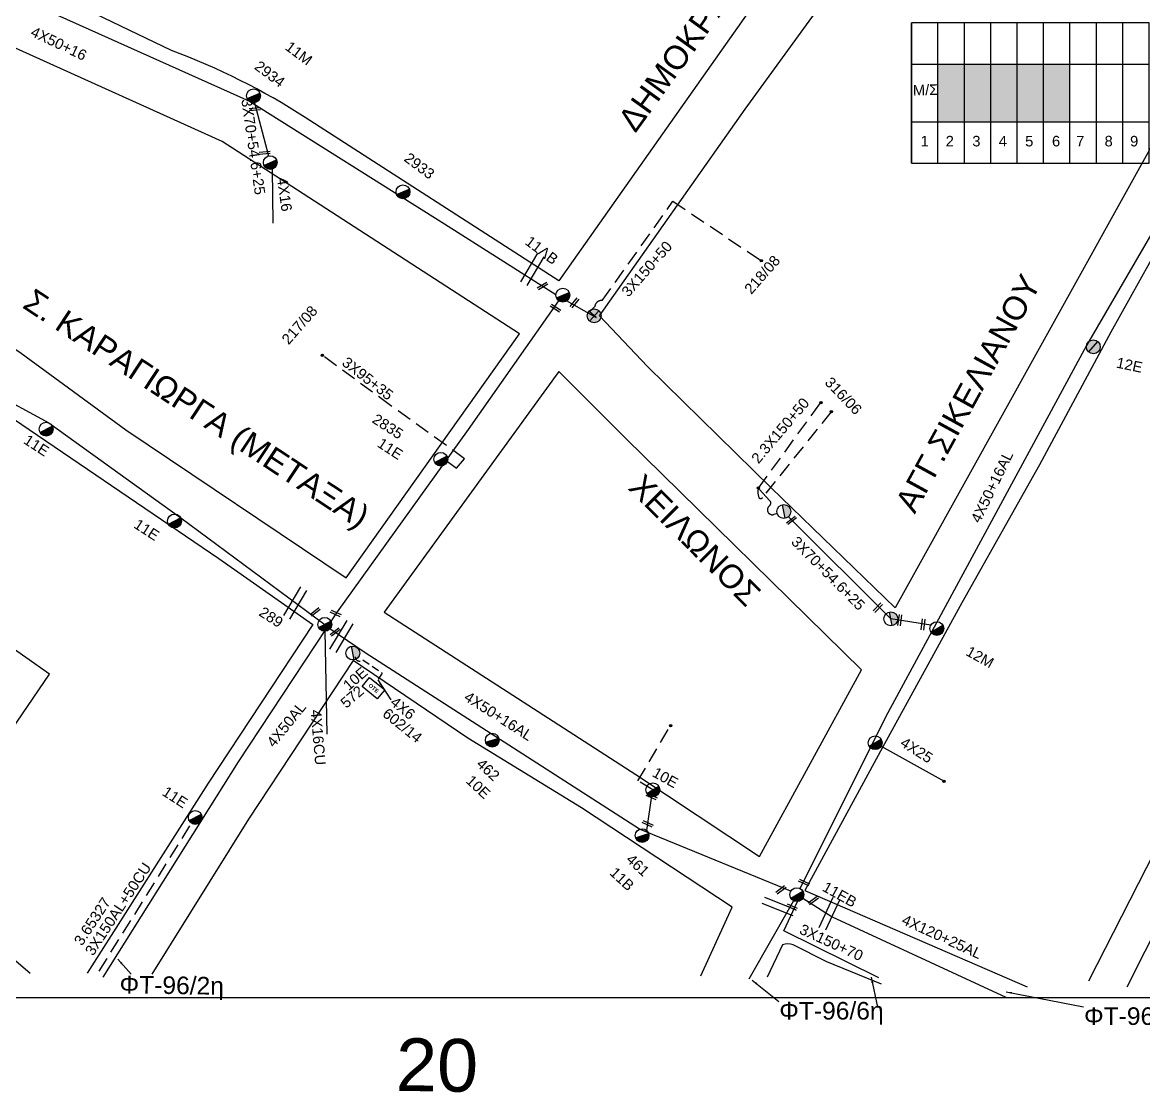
# Model space of a CAD drawing. Header units: millimetres. Extents: x 408 to 3042, y 742 to 1820.
# Drawn here: x 1404.8 to 1595.9, y 770.6 to 953.1 of the extents above; entities that cross this region are included whole.
import ezdxf
from ezdxf.enums import TextEntityAlignment as Align

# ---------------------------------------------------------------- set-up
doc = ezdxf.new("R2010")
doc.units = ezdxf.units.MM
doc.linetypes.add('DASHED', pattern=[19.05, 12.7, -6.35])
for name, color, linetype in [('Pillar OTE', 7, 'Continuous'), ('Άγνωστα', 7, 'Continuous'), ('Ασφαλειοκιβώτια Χ.Τ 9 αναχωρήσεων', 7, 'Continuous'), ('Γυμνά εναέρια ΧΤ και ΦΟΠ (3Φ)   4x50+16AL', 7, 'Continuous'), ('Εναέρια παροχή ΧΤ 4x16', 7, 'SYN_LINE'), ('Επιγραφές - Σχήματα', 7, 'Continuous'), ('Καλώδια ΧΤ   3x150AL+50CU', 7, 'DASHED'), ('Μηχανική τομή', 7, 'Continuous'), ('Στύλος Ξύλινος', 7, 'Continuous'), ('Στύλος Ξύλινος @ 1', 7, 'Continuous'), ('Στύλος ΦΜ', 7, 'Continuous'), ('Στύλος ΦΜ @ 1', 7, 'Continuous'), ('Συνδέσεις', 7, 'Continuous'), ('Συνεστραμμένα ΧΤ   3x70+54.6+25 AL', 7, 'SYN_LINE'), ('Συνεστραμμένα ΧΤ   4x120+25 AL', 7, 'SYN_LINE'), ('Τομή', 7, 'Continuous'), ('Υπόβαθρο ΔΕΗ', 7, 'Continuous'), ('Υπόγεια καλώδια Παροχών ΧΤ   4x25', 7, 'DASHED'), ('Υπόγεια καλώδια Παροχών ΧΤ   4x50AL', 7, 'DASHED'), ('Υπόγεια καλώδια Παροχών ΧΤ   4x6', 7, 'DASHED')]:
    doc.layers.add(name, color=color, linetype=linetype)
doc.styles.add('arial', font='arial.ttf')
doc.styles.get("Standard").update_dxf_attribs({"font": 'arial.ttf'})
doc.linetypes.add('SYN_LINE', pattern='A,0.5,-0.0001,["/\\/\\/\\/",Standard,S=0.1,R=0,X=0,Y=-0.05],-0.25', length=0.7501)
doc.dimstyles.new('ISO-25', dxfattribs={"dimtxt": 2.5, "dimasz": 2.5, "dimexe": 1.25, "dimexo": 0.625, "dimtad": 1, "dimtxsty": 'Standard', "dimcen": 2.5, "dimadec": 0, "dimazin": 0, "dimtfac": 1, "dimtmove": 0, "dimatfit": 3, "dimfxl": 1, "dimarcsym": 0})

# ---------------------------------------------------------------- blocks, each defined once
blk = doc.blocks.new('ΤΟΜΗ')
at = {"layer": 'Τομή', "ltscale": 40}
for p, q in [((-5.68, 0), (5.68, 0)), ((5.68, -2.33), (-5.68, -2.33))]:
    blk.add_line(p, q, dxfattribs=at)
blk = doc.blocks.new('ΜΗΧΑΝΙΚΗ ΤΟΜΗ')
at = {"layer": 'Μηχανική τομή', "ltscale": 40}
for p, q in [((-1.89, 0.78), (1.89, 0.78)), ((1.89, 0), (-1.89, 0))]:
    blk.add_line(p, q, dxfattribs=at)
blk = doc.blocks.new('ΥΠΑΡΧΩΝ ΤΣΙΜΕΝΤΕΝΙΟΣ ΣΤΥΛΟΣ')
at = {"layer": 'Στύλος ΦΜ'}
blk.add_hatch(color=7, dxfattribs=at).paths.add_polyline_path([(-1.29, -2.28, 0.574793), (2.62, 0, 0.268822), (1.3, 2.27)])
at = {"layer": 'Στύλος ΦΜ', "color": 7}
blk.add_line((-1.29, -2.28), (1.3, 2.27), dxfattribs=at)
blk.add_circle((0, 0), 2.62, dxfattribs=at)
at = {"layer": 'Στύλος ΦΜ', "flags": 4}
for tag, p in [('ΑΡΙΘΜΟΣ', (-4.68, 8.05)), ('ΤΥΠΟΣ', (-4.91, 3.03))]:
    blk.add_attdef(tag, p, '', height=4, dxfattribs=at)
blk = doc.blocks.new('ΥΠΑΡΧΩΝ ΞΥΛΙΝΟΣ ΣΤΥΛΟΣ')
at = {"layer": 'Στύλος Ξύλινος'}
h = blk.add_hatch(color=7, dxfattribs=at)
h.paths.add_polyline_path([(-2.62, 0, 0.270008), (-1.29, -2.28), (1.3, 2.27, 0.576266)])
h.paths.add_polyline_path([(-1.29, -2.28, 0.574793), (2.62, 0, 0.268822), (1.3, 2.27)])
at = {"layer": 'Στύλος Ξύλινος', "color": 7}
blk.add_line((-1.29, -2.28), (1.3, 2.27), dxfattribs=at)
blk.add_circle((0, 0), 2.62, dxfattribs=at)
at = {"layer": 'Στύλος Ξύλινος', "flags": 4}
for tag, p in [('ΑΡΙΘΜΟΣ', (-4.91, 8.6)), ('ΤΥΠΟΣ', (-4.85, 3.39))]:
    blk.add_attdef(tag, p, '', height=4, dxfattribs=at)
blk = doc.blocks.new('ΑΣΦΑΛΕΙΟΚΙΒΩΤΙΟ ΥΠΟΣΤΑΘΜΟΥ 9 ΑΝΑΧΩΡΗΣΕΩΝ')
at = {"layer": 'Ασφαλειοκιβώτια Χ.Τ 9 αναχωρήσεων', "ltscale": 40}
for p, q in [((-23.8, 40.36), (24.02, 40.36)), ((-9.72, 40.36), (-9.72, -40.64)), ((9.94, 40.36), (9.94, -40.64)), ((-23.8, 31.36), (24.02, 31.36)), ((-23.8, 22.36), (24.02, 22.36)), ((-23.8, 13.36), (24.02, 13.36)), ((-23.8, 4.36), (24.02, 4.36)), ((-23.8, -4.64), (24.02, -4.64)), ((-23.8, -13.64), (24.02, -13.64)), ((-23.8, -22.64), (24.02, -22.64)), ((-23.8, -31.64), (24.02, -31.64))]:
    blk.add_line(p, q, dxfattribs=at)
at = {"layer": 'Ασφαλειοκιβώτια Χ.Τ 9 αναχωρήσεων'}
blk.add_lwpolyline([(-23.8, -40.64), (24.02, -40.64), (24.02, 40.36), (-23.8, 40.36)], close=True, dxfattribs=at)
for s, p in [('1', (-18.12, 37.3)), ('2', (-18.12, 28.73)), ('3', (-18.12, 19.66)), ('4', (-18.12, 10.64)), ('5', (-18.12, 1.63)), ('6', (-18.12, -7.51)), ('7', (-18.12, -15.75)), ('8', (-18.12, -25.44)), ('9', (-18.12, -34.13))]:
    blk.add_text(s, height=3.6, rotation=270, dxfattribs=at).set_placement(p)
at = {"layer": 'Ασφαλειοκιβώτια Χ.Τ 9 αναχωρήσεων', "ltscale": 40}
for tag, height, p in [('ΟΝΟΜΑ', 5, (-0.16, 44.31)), ('ΚΕΙΜΕΝΟ 1', 2, (17.06, 35.59)), ('ΚΕΙΜΕΝΟ 2', 2, (17.06, 26.88)), ('ΚΕΙΜΕΝΟ 3', 2, (17.06, 17.69)), ('ΚΕΙΜΕΝΟ 4', 2, (17.06, 8.71)), ('ΚΕΙΜΕΝΟ 5', 2, (17.06, -0.13)), ('ΚΕΙΜΕΝΟ 6', 2, (17.06, -9.05)), ('ΚΕΙΜΕΝΟ 7', 2, (17.06, -18.13)), ('ΚΕΙΜΕΝΟ 8', 2, (17.06, -26.85)), ('ΚΕΙΜΕΝΟ 9', 2, (17.06, -35.99)), ('ΣΧ', 2, (-0.1, -42.64))]:
    blk.add_attdef(tag, text='', height=height, dxfattribs=at).set_placement(p, align=Align.MIDDLE_CENTER)
blk = doc.blocks.new('_ΣΥΝΔΕΣΗ')
at = {"layer": 'Συνδέσεις', "linetype": 'SYN_LINE', "ltscale": 40}
blk.add_hatch(color=256, dxfattribs=at).paths.add_polyline_path([(0.5, -0.01, 1), (-0.5, -0.01, 1)])
at = {"layer": 'Συνδέσεις'}
blk.add_circle((0, -0.01), 0.5, dxfattribs=at)
blk = doc.blocks.new('PILLAR ΟΤΕ')
at = {"layer": 'Pillar OTE', "ltscale": 40}
blk.add_lwpolyline([(-3.31, 2.02), (3.39, 2.02), (3.39, -1.99), (-3.31, -1.99)], close=True, dxfattribs=at)
at = {"layer": 'Pillar OTE', "insert": (-1.81, 0.71), "char_height": 1.3575, "width": 109.961, "attachment_point": 1}
blk.add_mtext('{\\fArial|b1|i0|c161|p34;OTE}', dxfattribs=at)

msp = doc.modelspace()

# ---------------------------------------------------------------- hatches: boundary and pattern name
at = {"layer": 'Ασφαλειοκιβώτια Χ.Τ 9 αναχωρήσεων', "ltscale": 40}
for color, points in [(173, [(1569.85, 946.01), (1565.35, 946.01), (1565.35, 936.18), (1569.85, 936.18)]), (1, [(1574.35, 946.01), (1569.85, 946.01), (1569.85, 936.18), (1574.35, 936.18)]), (2, [(1574.35, 936.18), (1578.85, 936.18), (1578.85, 946.01), (1574.35, 946.01)]), (151, [(1583.35, 946.01), (1578.85, 946.01), (1578.85, 936.18), (1583.35, 936.18)]), (30, [(1565.43, 945.96), (1560.93, 945.96), (1560.93, 936.13), (1565.43, 936.13)])]:
    msp.add_hatch(color=color, dxfattribs=at).paths.add_polyline_path(points)

# ---------------------------------------------------------------- linework, layer by layer
at = {"layer": 'Άγνωστα', "color": 2}
for points in [[(1367.33, 961.11), (1407.34, 955.92), (1443.48, 939.67), (1476.76, 918.75), (1495.74, 906.74)], [(1536.22, 803.33), (1528.64, 789.97)], [(1550.76, 790.17), (1534.59, 798.17), (1536.89, 803.18)]]:
    msp.add_lwpolyline(points, dxfattribs=at)
at = {"layer": 'Άγνωστα', "color": 6, "linetype": 'DASHED', "ltscale": 0.2}
msp.add_lwpolyline([(1501.47, 903.78), (1502.37, 904.67, -0.431249), (1503.63, 905.68), (1515.68, 922.63), (1530.74, 912.48)], format="xyb", dxfattribs=at)
msp.add_lwpolyline([(1477.04, 878.4), (1478.79, 877.11), (1480.16, 878.72), (1467.53, 887.79), (1455.92, 896.35)], dxfattribs=at)
at = {"layer": 'Άγνωστα', "color": 30, "linetype": 'DASHED', "ltscale": 0.2}
for points in [[(1533.45, 869.36), (1532.86, 869.19, -0.838806), (1532.13, 870.69, 0.508413), (1532.13, 871.59), (1530.24, 873.7), (1540.88, 888.28)], [(1542.65, 886.71), (1530.94, 872.09, -0.588932), (1530.33, 872.08, -0.152048), (1530.24, 873.7, -28.139724)]]:
    msp.add_lwpolyline(points, format="xyb", dxfattribs=at)
msp.add_lwpolyline([(1512.16, 821.64), (1512.25, 822.22), (1509.7, 823.76), (1515.27, 833.17)], dxfattribs=at)
at = {"layer": 'Άγνωστα', "color": 30}
msp.add_lwpolyline([(1511.22, 815.29), (1512.16, 821.64)], dxfattribs=at)
at = {"layer": 'Γυμνά εναέρια ΧΤ και ΦΟΠ (3Φ)   4x50+16AL', "color": 30, "ltscale": 40}
for points in [[(1609.65, 938.39), (1586.18, 898.05), (1552.31, 835.36), (1537.32, 805.41)], [(1535.76, 804.93), (1510, 815.53), (1463.2, 845.62), (1457.21, 849.68)]]:
    msp.add_lwpolyline(points, dxfattribs=at)
at = {"layer": 'Γυμνά εναέρια ΧΤ και ΦΟΠ (3Φ)   4x50+16AL', "color": 173, "ltscale": 40}
msp.add_lwpolyline([(1653.02, 904.1), (1623.55, 849.05), (1593.04, 788.6)], dxfattribs=at)
at = {"layer": 'Επιγραφές - Σχήματα'}
msp.add_lwpolyline([(433.97, 786.81), (2929.97, 786.81), (2929.97, 1802.72), (433.97, 1802.72)], close=True, dxfattribs=at)
at = {"layer": 'Καλώδια ΧΤ   3x150AL+50CU', "color": 6, "ltscale": 0.2}
msp.add_lwpolyline([(1417.87, 791.31), (1433.64, 816.53)], dxfattribs=at)
at = {"layer": 'Συνεστραμμένα ΧΤ   3x70+54.6+25 AL', "color": 2, "linetype": 'SYN_LINE', "ltscale": 10}
for points in [[(1444.34, 939.44), (1446.74, 930.36)], [(1447.34, 928.08), (1447.47, 918.9)]]:
    msp.add_lwpolyline(points, dxfattribs=at)
at = {"layer": 'Συνεστραμμένα ΧΤ   3x70+54.6+25 AL', "color": 5, "ltscale": 20}
msp.add_lwpolyline([(1337.07, 929.75), (1361.9, 916.02), (1373.23, 909.51), (1399.39, 890.2), (1409.29, 884.83), (1431.77, 868.63), (1456.33, 850.46)], dxfattribs=at)
at = {"layer": 'Συνεστραμμένα ΧΤ   3x70+54.6+25 AL', "color": 6, "linetype": 'SYN_LINE', "ltscale": 8}
msp.add_lwpolyline([(1496.67, 906.17), (1502.6, 902.81), (1501.47, 903.78)], dxfattribs=at)
at = {"layer": 'Συνεστραμμένα ΧΤ   3x70+54.6+25 AL', "color": 30, "linetype": 'SYN_LINE', "ltscale": 20}
msp.add_lwpolyline([(1559.63, 850.32), (1552.81, 851.41), (1535.34, 868.83)], dxfattribs=at)
at = {"layer": 'Συνεστραμμένα ΧΤ   3x70+54.6+25 AL', "color": 6, "ltscale": 20}
msp.add_lwpolyline([(1456.33, 849.28), (1456.67, 831.75)], dxfattribs=at)
at = {"layer": 'Συνεστραμμένα ΧΤ   3x70+54.6+25 AL', "color": 30, "linetype": 'SYN_LINE', "ltscale": 15}
msp.add_lwpolyline([(1551.18, 829.7), (1561.89, 823.71)], dxfattribs=at)
at = {"layer": 'Συνεστραμμένα ΧΤ   4x120+25 AL', "color": 133, "ltscale": 20}
msp.add_lwpolyline([(1537.82, 803.78), (1542.84, 800.57), (1572.43, 786.88)], dxfattribs=at)
at = {"layer": 'Υπόβαθρο ΔΕΗ'}
for points in [[(1570.18, 1012.16), (1529.15, 955.71), (1496.21, 909.03), (1452.98, 936.93, 0.054465), (1430.2, 948.33), (1414.36, 955.95), (1441.15, 987.95), (1492.4, 1050.47), (1521.75, 1085.18), (1548.71, 1043.99), (1565.38, 1019.27), (1570.18, 1012.16)], [(1551.24, 789.11), (1541.9, 792.91), (1536.15, 795.78, 0.235807), (1534.34, 795.78), (1531.73, 790.26)]]:
    msp.add_lwpolyline(points, format="xyb", dxfattribs=at)
for points in [[(1575.7, 1004.06), (1582.21, 994.2), (1603.84, 961.84), (1609.17, 953.5), (1553.57, 853.27), (1532.43, 873.76), (1511.36, 894.47), (1503.16, 903.06), (1527.98, 938.31), (1563.17, 986.79), (1575.7, 1004.06)], [(1353.45, 931.75), (1361.07, 926.87), (1380.4, 913.36), (1404.59, 896.71), (1422.42, 883.63), (1459.98, 858.42), (1489.5, 899.99), (1451.66, 924.52), (1438.86, 932.8), (1403.08, 948.98), (1375.66, 956.72), (1353.45, 931.75)], [(1586.59, 789.68), (1599.21, 814.52), (1601.06, 819.32), (1612.87, 843.32), (1642.98, 902.19), (1646.74, 909.73), (1627.58, 932.38), (1615.52, 945.57), (1605.17, 926.92), (1590.32, 900.28), (1578.14, 877.69), (1564.94, 854.15), (1551.39, 829.47), (1538.14, 805.07), (1576.04, 788.61)], [(1530.42, 810.85), (1547.8, 842.71), (1507.66, 882.18), (1496.22, 893.61), (1466.44, 852.54), (1509.37, 824.87), (1530.42, 810.85)], [(1406.12, 790.93), (1386.23, 807.96), (1409.39, 841.98), (1401.32, 847.65), (1378.41, 814.43), (1356.32, 832.14), (1382, 866.09), (1398.94, 888.41), (1438.26, 861.7), (1454.27, 850.44), (1436.45, 823.36), (1415.82, 790.96)], [(1520.42, 790.49), (1525.75, 802.24), (1500.07, 819.16), (1480.69, 831.03), (1461.18, 844.31), (1443.31, 817.21), (1426.86, 790.78)]]:
    msp.add_lwpolyline(points, dxfattribs=at)
at = {"layer": 'Υπόγεια καλώδια Παροχών ΧΤ   4x50AL', "color": 6, "linetype": 'Continuous', "ltscale": 0.2}
msp.add_lwpolyline([(1418.56, 790.31), (1441.6, 826.99), (1458.5, 852.57), (1480.85, 883.71), (1496.23, 905.65)], dxfattribs=at)
at = {"layer": 'Υπόγεια καλώδια Παροχών ΧΤ   4x6', "color": 30, "linetype": 'DASHED', "ltscale": 0.1}
msp.add_lwpolyline([(1461.53, 844.95, 0.669819), (1462.84, 844.4), (1466.14, 842.15), (1465.02, 840.5)], format="xyb", dxfattribs=at)

# ---------------------------------------------------------------- block references
at = {"layer": 'Pillar OTE', "xscale": 0.4999999999999999, "yscale": 0.4999999999999999, "zscale": 0.4999999999999999, "rotation": 320.7712102335155}
msp.add_blockref('PILLAR ΟΤΕ', (1464.6, 839.59), dxfattribs=at)
at = {"layer": 'Ασφαλειοκιβώτια Χ.Τ 9 αναχωρήσεων', "xscale": 0.5, "yscale": 0.5, "zscale": 0.5, "rotation": 90}
msp.add_blockref('ΑΣΦΑΛΕΙΟΚΙΒΩΤΙΟ ΥΠΟΣΤΑΘΜΟΥ 9 ΑΝΑΧΩΡΗΣΕΩΝ', (1576.53, 941.04), dxfattribs=at)
at = {"layer": 'Μηχανική τομή'}
for p, xscale, yscale, zscale, rotation in [((1444.43, 938.13), 0.4999999999999998, 0.4999999999999998, 0.4999999999999998, 5.341307436305595), ((1446.11, 930.71), 0.4999999999999997, 0.4999999999999997, 0.4999999999999997, 5.341307436305595), ((1493.57, 908.01), 0.5, 0.5, 0.5, 31.16902000172193), ((1498.75, 905.42), 0.5, 0.5, 0.5, 231.3994077239631), ((1495.56, 904.23), 0.4999999999999998, 0.4999999999999998, 0.4999999999999998, 327.7986963903199), ((1535.77, 868.36), 0.5, 0.5, 0.5, 217.0815828825905), ((1454.58, 852.74), 0.5, 0.5, 0.5, 217.0815828825905), ((1458.12, 852.16), 0.4999999999999999, 0.4999999999999999, 0.4999999999999999, 335.5293394930489), ((1550.74, 853.18), 0.4999999999999999, 0.4999999999999999, 0.4999999999999999, 46.1200596331555), ((1554.54, 851.16), 0.4999999999999999, 0.4999999999999999, 0.4999999999999999, 82.95612784234847), ((1558.51, 850.43), 0.4999999999999999, 0.4999999999999999, 0.4999999999999999, 82.95612784234847), ((1457.98, 849.32), 0.5, 0.5, 0.5, 217.0815828825905), ((1511.96, 820.9), 0.4999999999999999, 0.4999999999999999, 0.4999999999999999, 335.5293394930489), ((1511.28, 816.26), 0.4999999999999999, 0.4999999999999999, 0.4999999999999999, 335.5293394930489), ((1537.96, 806.24), 0.4999999999999999, 0.4999999999999999, 0.4999999999999999, 335.5293394930489), ((1533.96, 805.33), 0.5, 0.5, 0.5, 217.0815828825905), ((1535.85, 802.07), 0.4999999999999999, 0.4999999999999999, 0.4999999999999999, 335.5293394930489), ((1539.48, 803.52), 0.5, 0.5, 0.5, 217.0815828825905)]:
    msp.add_blockref('ΜΗΧΑΝΙΚΗ ΤΟΜΗ', p, dxfattribs=dict(at, xscale=xscale, yscale=yscale, zscale=zscale, rotation=rotation))
at = {"layer": 'Στύλος Ξύλινος @ 1', "ltscale": 40, "xscale": 0.449999999999818, "yscale": 0.449999999999818, "zscale": 0.449999999999818, "rotation": 348.1169651203148}
msp.add_blockref('ΥΠΑΡΧΩΝ ΞΥΛΙΝΟΣ ΣΤΥΛΟΣ', (1502.24, 903.08), dxfattribs=at)
at = {"layer": 'Στύλος Ξύλινος @ 1', "ltscale": 40}
ref = msp.add_blockref('ΥΠΑΡΧΩΝ ΞΥΛΙΝΟΣ ΣΤΥΛΟΣ', (1587.34, 897.8), dxfattribs=dict(at, xscale=0.449999999999818, yscale=0.449999999999818, zscale=0.449999999999818, rotation=348.1169651203148))
ref.add_attrib('ΤΥΠΟΣ', '12E', (1591.13, 894.28), dxfattribs={"layer": 'Στύλος Ξύλινος', "height": 1.8, "rotation": 348.117, "flags": 4})
at = {"layer": 'Στύλος ΦΜ @ 1', "ltscale": 40}
ref = msp.add_blockref('ΥΠΑΡΧΩΝ ΤΣΙΜΕΝΤΕΝΙΟΣ ΣΤΥΛΟΣ', (1444.19, 940.61), dxfattribs=dict(at, xscale=0.4499999999998183, yscale=0.4499999999998183, zscale=0.4499999999998183, rotation=323.0229810481194))
ref.add_attrib('ΤΥΠΟΣ', '2934', (1444.19, 945.3), dxfattribs={"layer": 'Στύλος ΦΜ', "height": 1.8, "rotation": 323.023, "flags": 4})
ref.add_attrib('ΑΡΙΘΜΟΣ', '11M', (1449.42, 948.62), dxfattribs={"layer": 'Στύλος ΦΜ', "height": 1.8, "rotation": 323.023, "flags": 4})
for p, xscale, yscale, zscale, rotation in [((1447.04, 929.22), 0.4499999999998183, 0.4499999999998183, 0.4499999999998183, 323.0229810481194), ((1534.57, 869.71), 0.4499999999998183, 0.4499999999998183, 0.4499999999998183, 41.01183998510068), ((1552.81, 851.41), 0.4499999999998183, 0.4499999999998183, 0.4499999999998183, 41.01183998510068), ((1550.15, 830.27), 0.4499999999998181, 0.4499999999998181, 0.4499999999998181, 330.8081554608924)]:
    msp.add_blockref('ΥΠΑΡΧΩΝ ΤΣΙΜΕΝΤΕΝΙΟΣ ΣΤΥΛΟΣ', p, dxfattribs=dict(at, xscale=xscale, yscale=yscale, zscale=zscale, rotation=rotation))
ref = msp.add_blockref('ΥΠΑΡΧΩΝ ΤΣΙΜΕΝΤΕΝΙΟΣ ΣΤΥΛΟΣ', (1469.66, 924.24), dxfattribs=dict(at, xscale=0.4499999999998183, yscale=0.4499999999998183, zscale=0.4499999999998183, rotation=323.0229810481194))
ref.add_attrib('ΤΥΠΟΣ', '2933', (1469.7, 929.63), dxfattribs={"layer": 'Στύλος ΦΜ', "height": 1.8, "rotation": 323.023, "flags": 4})
ref = msp.add_blockref('ΥΠΑΡΧΩΝ ΤΣΙΜΕΝΤΕΝΙΟΣ ΣΤΥΛΟΣ', (1496.91, 906.61), dxfattribs=dict(at, xscale=0.4499999999998183, yscale=0.4499999999998183, zscale=0.4499999999998183, rotation=323.0229810481194))
ref.add_attrib('ΤΥΠΟΣ', '11ΛΒ', (1490.32, 915.4), dxfattribs={"layer": 'Στύλος ΦΜ', "height": 1.8, "rotation": 323.023, "flags": 4})
ref = msp.add_blockref('ΥΠΑΡΧΩΝ ΤΣΙΜΕΝΤΕΝΙΟΣ ΣΤΥΛΟΣ', (1408.83, 883.75), dxfattribs=dict(at, xscale=0.4499999999998182, yscale=0.4499999999998182, zscale=0.4499999999998182, rotation=327.0408794431995))
ref.add_attrib('ΑΡΙΘΜΟΣ', '11E', (1404.83, 881.44), dxfattribs={"layer": 'Στύλος ΦΜ', "height": 1.8, "rotation": 327.0409, "flags": 4})
ref = msp.add_blockref('ΥΠΑΡΧΩΝ ΤΣΙΜΕΝΤΕΝΙΟΣ ΣΤΥΛΟΣ', (1476.1, 878.62), dxfattribs=dict(at, xscale=0.449999999999818, yscale=0.449999999999818, zscale=0.449999999999818, rotation=327.0408794431995))
ref.add_attrib('ΤΥΠΟΣ', '2835', (1464.25, 885), dxfattribs={"layer": 'Στύλος ΦΜ', "height": 1.8, "rotation": 327.0409, "flags": 4})
ref.add_attrib('ΑΡΙΘΜΟΣ', '11E', (1465.12, 880.87), dxfattribs={"layer": 'Στύλος ΦΜ', "height": 1.8, "rotation": 327.0409, "flags": 4})
ref = msp.add_blockref('ΥΠΑΡΧΩΝ ΤΣΙΜΕΝΤΕΝΙΟΣ ΣΤΥΛΟΣ', (1430.72, 868.09), dxfattribs=dict(at, xscale=0.4499999999998181, yscale=0.4499999999998181, zscale=0.4499999999998181, rotation=327.0408794431995))
ref.add_attrib('ΑΡΙΘΜΟΣ', '11E', (1423.61, 867.06), dxfattribs={"layer": 'Στύλος ΦΜ', "height": 1.8, "rotation": 327.0409, "flags": 4})
ref = msp.add_blockref('ΥΠΑΡΧΩΝ ΤΣΙΜΕΝΤΕΝΙΟΣ ΣΤΥΛΟΣ', (1456.33, 850.46), dxfattribs=dict(at, xscale=0.449999999999818, yscale=0.449999999999818, zscale=0.449999999999818, rotation=327.0408794431995))
ref.add_attrib('ΤΥΠΟΣ', '289', (1444.94, 852.08), dxfattribs={"layer": 'Στύλος ΦΜ', "height": 1.8, "rotation": 327.0409, "flags": 4})
ref = msp.add_blockref('ΥΠΑΡΧΩΝ ΤΣΙΜΕΝΤΕΝΙΟΣ ΣΤΥΛΟΣ', (1560.66, 849.74), dxfattribs=dict(at, xscale=0.4499999999998181, yscale=0.4499999999998181, zscale=0.4499999999998181, rotation=330.8081554608924))
ref.add_attrib('ΤΥΠΟΣ', '12M', (1565.45, 845.29), dxfattribs={"layer": 'Στύλος ΦΜ', "height": 1.8, "rotation": 330.8082, "flags": 4})
ref = msp.add_blockref('ΥΠΑΡΧΩΝ ΤΣΙΜΕΝΤΕΝΙΟΣ ΣΤΥΛΟΣ', (1461.12, 845.57), dxfattribs=dict(at, xscale=0.4499999999998183, yscale=0.4499999999998183, zscale=0.4499999999998183, rotation=41.01183998510068))
ref.add_attrib('ΤΥΠΟΣ', '10Ε', (1460.42, 839.06), dxfattribs={"layer": 'Στύλος ΦΜ', "height": 1.8, "rotation": 41.0118, "flags": 4})
ref.add_attrib('ΑΡΙΘΜΟΣ', '572', (1459.99, 836.04), dxfattribs={"layer": 'Στύλος ΦΜ', "height": 1.8, "rotation": 41.0118, "flags": 4})
ref = msp.add_blockref('ΥΠΑΡΧΩΝ ΤΣΙΜΕΝΤΕΝΙΟΣ ΣΤΥΛΟΣ', (1484.88, 830.71), dxfattribs=dict(at, xscale=0.4499999999998182, yscale=0.4499999999998182, zscale=0.4499999999998182, rotation=316.9055344522619))
ref.add_attrib('ΤΥΠΟΣ', '462', (1482.04, 826.45), dxfattribs={"layer": 'Στύλος ΦΜ', "height": 1.8, "rotation": 316.9055, "flags": 4})
ref.add_attrib('ΑΡΙΘΜΟΣ', '10E', (1480.25, 823.6), dxfattribs={"layer": 'Στύλος ΦΜ', "height": 1.8, "rotation": 316.9055, "flags": 4})
ref = msp.add_blockref('ΥΠΑΡΧΩΝ ΤΣΙΜΕΝΤΕΝΙΟΣ ΣΤΥΛΟΣ', (1512.25, 822.23), dxfattribs=dict(at, xscale=0.4499999999998181, yscale=0.4499999999998181, zscale=0.4499999999998181, rotation=330.8081554608924))
ref.add_attrib('ΤΥΠΟΣ', '10E', (1512, 824.63), dxfattribs={"layer": 'Στύλος ΦΜ', "height": 1.8, "rotation": 330.8082, "flags": 4})
ref = msp.add_blockref('ΥΠΑΡΧΩΝ ΤΣΙΜΕΝΤΕΝΙΟΣ ΣΤΥΛΟΣ', (1434.26, 817.53), dxfattribs=dict(at, xscale=0.449999999999818, yscale=0.449999999999818, zscale=0.449999999999818, rotation=327.0408794431995))
ref.add_attrib('ΑΡΙΘΜΟΣ', '11E', (1428.45, 821.44), dxfattribs={"layer": 'Στύλος ΦΜ', "height": 1.8, "rotation": 327.0409, "flags": 4})
ref = msp.add_blockref('ΥΠΑΡΧΩΝ ΤΣΙΜΕΝΤΕΝΙΟΣ ΣΤΥΛΟΣ', (1510.41, 814.43), dxfattribs=dict(at, xscale=0.4499999999998182, yscale=0.4499999999998182, zscale=0.4499999999998182, rotation=316.9055344522619))
ref.add_attrib('ΤΥΠΟΣ', '461', (1507.56, 810.17), dxfattribs={"layer": 'Στύλος ΦΜ', "height": 1.8, "rotation": 316.9055, "flags": 4})
ref.add_attrib('ΑΡΙΘΜΟΣ', '11B', (1504.76, 807.91), dxfattribs={"layer": 'Στύλος ΦΜ', "height": 1.8, "rotation": 316.9055, "flags": 4})
ref = msp.add_blockref('ΥΠΑΡΧΩΝ ΤΣΙΜΕΝΤΕΝΙΟΣ ΣΤΥΛΟΣ', (1536.79, 804.36), dxfattribs=dict(at, xscale=0.4499999999998181, yscale=0.4499999999998181, zscale=0.4499999999998181, rotation=330.8081554608924))
ref.add_attrib('ΤΥΠΟΣ', '11EB', (1540.98, 805.11), dxfattribs={"layer": 'Στύλος ΦΜ', "height": 1.8, "rotation": 330.8082, "flags": 4})
at = {"layer": 'Συνδέσεις', "xscale": 0.4, "yscale": 0.4, "zscale": 0.25}
for p in [(1530.74, 912.48), (1455.92, 896.36), (1540.89, 888.28), (1542.65, 886.72), (1530.24, 873.71), (1515.27, 833.17), (1561.89, 823.71)]:
    msp.add_blockref('_ΣΥΝΔΕΣΗ', p, dxfattribs=at)
at = {"layer": 'Τομή', "xscale": 0.4999999999999992, "yscale": 0.4999999999999992, "zscale": 0.4999999999999992}
for p, rotation in [((1491.21, 911.31), 59.28373779580442), ((1450.79, 854.41), 59.28373779580442), ((1458.67, 848.69), 59.28373779580442), ((1533.94, 802.88), 338.253145141246), ((1541.81, 801.34), 65.12704293580933)]:
    msp.add_blockref('ΤΟΜΗ', p, dxfattribs=dict(at, rotation=rotation))

# ---------------------------------------------------------------- texts
at = {"ltscale": 40, "width": 94.4586, "attachment_point": 1, "style": 'arial'}
for s, insert, char_height, rotation in [('ΔHMOKPATIAΣ', (1506.04, 936.51), 4, 54.1799), ('AΓΓ.ΣIKEΛIANOY', (1553.39, 871.09), 4, 61.2309), ('Σ. ΚΑΡΑΓΙΩΡΓΑ (METAΞA)', (1406.79, 907.93), 4, 326.6255), ('ΧΕΙΛΩΝΟΣ', (1510.72, 876.44), 4, 314.8502), ('ΦT-96/2η', (1421.38, 790.54), 3, 359.1724), ('20', (1468.55, 779.9), 9, 359.1724)]:
    msp.add_mtext(s, dxfattribs=dict(at, insert=insert, char_height=char_height, rotation=rotation))
at = {"ltscale": 40, "char_height": 3, "width": 94.4586, "attachment_point": 1, "style": 'arial'}
for s, insert in [('ΦT-96/6η', (1533.8, 786.06)), ('ΦT-96/4η', (1585.75, 785.14))]:
    msp.add_mtext(s, dxfattribs=dict(at, insert=insert))
at = {"layer": 'Άγνωστα', "ltscale": 40, "char_height": 1.8, "width": 34.5395, "attachment_point": 1, "style": 'arial'}
for s, insert, rotation in [('4X50+16', (1406.8, 952.52), 334.6377), ('Μ/Σ', (1556.54, 942.45), 1.7521), ('3X70+54.6+25', (1443.88, 940.22), 278.1394), ('3X150+50', (1506.74, 907.35), 48.7386), ('218/08', (1527.68, 907.82), 48.7386), ('217/08', (1448.82, 899.24), 48.7386), ('3X95+35', (1460.21, 896.22), 322.0996), ('316/06', (1542.72, 892.84), 313.8827), ('2.3X150+50', (1528.88, 878.9), 49.7381), ('3X70+54.6+25', (1536.97, 865.66), 314.8354), ('3.65327', (1413.45, 796.5), 56.6869), ('3X150+70', (1537.82, 799.43), 335.3505), ('4X120+25AL', (1555.27, 801.06), 335.3505)]:
    msp.add_mtext(s, dxfattribs=dict(at, insert=insert, rotation=rotation))
at = {"layer": 'Γυμνά εναέρια ΧΤ και ΦΟΠ (3Φ)   4x50+16AL', "ltscale": 40, "char_height": 1.8, "width": 34.5395, "attachment_point": 1, "style": 'arial'}
for s, insert, rotation in [('4X50+16AL', (1566.35, 868.38), 64.0786), ('4X50+16AL', (1480.88, 839.14), 327.3565), ('4X16CU', (1455.69, 835.99), 274.9684)]:
    msp.add_mtext(s, dxfattribs=dict(at, insert=insert, rotation=rotation))
at = {"layer": 'Εναέρια παροχή ΧΤ 4x16', "ltscale": 20, "insert": (1449.95, 926.85), "char_height": 1.8, "width": 34.5395, "attachment_point": 1, "rotation": 278.1394, "style": 'arial'}
msp.add_mtext('4X16', dxfattribs=at)
at = {"layer": 'Καλώδια ΧΤ   3x150AL+50CU', "ltscale": 0.2, "insert": (1415.34, 794.79), "char_height": 1.8, "width": 34.5395, "attachment_point": 1, "rotation": 56.6869, "style": 'arial'}
msp.add_mtext('3X150AL+50CU', dxfattribs=at)
at = {"layer": 'Υπόγεια καλώδια Παροχών ΧΤ   4x25', "ltscale": 0.2, "insert": (1555.22, 831.35), "char_height": 1.8, "width": 34.5395, "attachment_point": 1, "rotation": 327.7307, "style": 'arial'}
msp.add_mtext('4X25', dxfattribs=at)
at = {"layer": 'Υπόγεια καλώδια Παροχών ΧΤ   4x50AL', "ltscale": 0.2, "char_height": 1.8, "width": 34.5395, "attachment_point": 1, "style": 'arial'}
for s, insert, rotation in [('4X6', (1468.46, 838.29), 321.2397), ('4X50AL', (1446.27, 830.47), 51.1636), ('602/14', (1467.14, 836.33), 321.2397)]:
    msp.add_mtext(s, dxfattribs=dict(at, insert=insert, rotation=rotation))

# ---------------------------------------------------------------- leaders
at = {"layer": 'Επιγραφές - Σχήματα', "ltscale": 40}
for points in [[(1465.36, 841), (1467.58, 837.57)], [(1421.07, 793.36), (1423.31, 790.79)], [(1529.16, 789.79), (1533.72, 786.12)], [(1549.48, 790.28), (1550.55, 785.15)], [(1572.49, 787.79), (1585.67, 785.21)]]:
    msp.add_leader(points, dimstyle='ISO-25', override={"dimasz": 1, "dimtad": 0}, dxfattribs=at)

doc.saveas('drawing.dxf')
